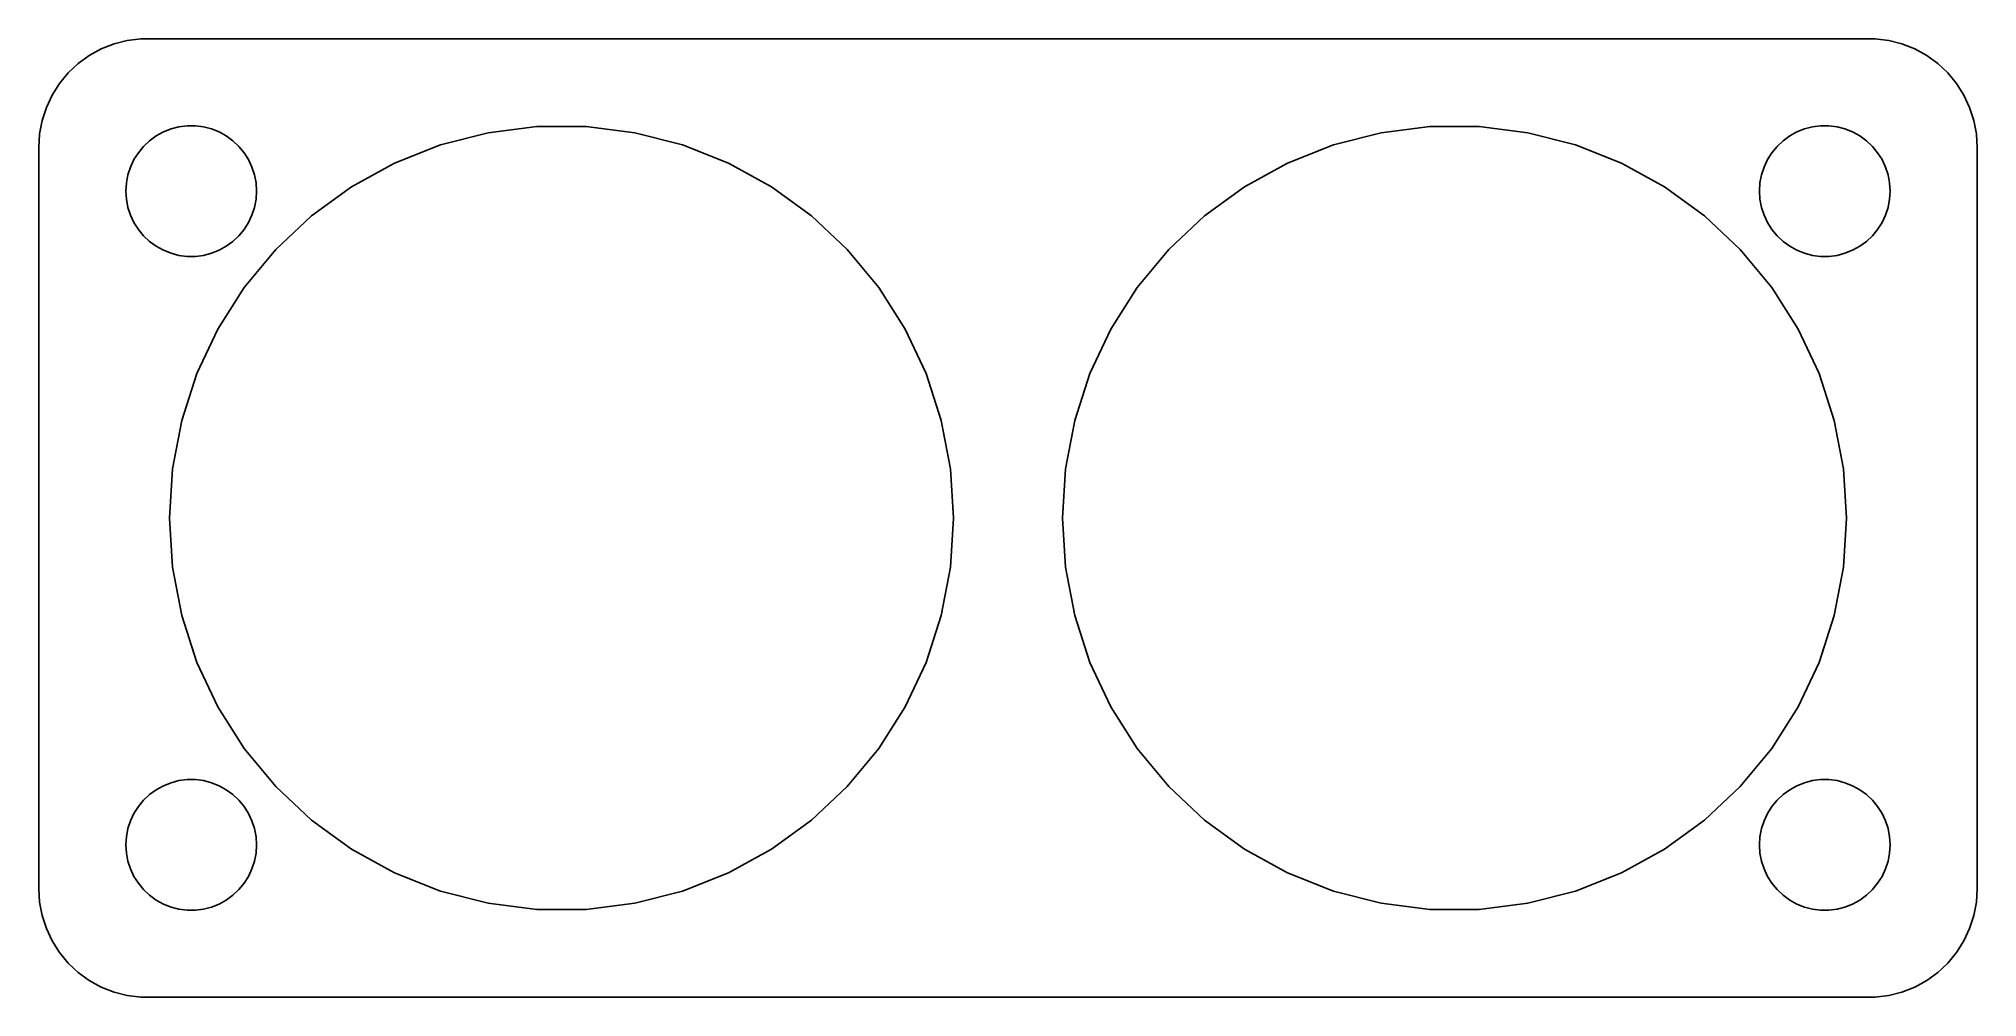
# Model space of a CAD drawing. Header units: metres. Extents: x -44.5 to 44.5, y -22 to 22.
import ezdxf

# ---------------------------------------------------------------- set-up
doc = ezdxf.new("R2010")
doc.units = ezdxf.units.M

msp = doc.modelspace()

# ---------------------------------------------------------------- linework, layer by layer
for p, q in [((-41.6289, 21.5241), (-42.1791, 21.2216)), ((-41.0451, 21.7553), (-41.6289, 21.5241)), ((-40.4369, 21.9114), (-41.0451, 21.7553)), ((-39.8139, 21.9901), (-40.4369, 21.9114)), ((39.8139, 21.9901), (-39.8139, 21.9901)), ((40.4369, 21.9114), (39.8139, 21.9901)), ((41.0451, 21.7553), (40.4369, 21.9114)), ((41.6289, 21.5241), (41.0451, 21.7553)), ((42.1791, 21.2216), (41.6289, 21.5241)), ((-42.6871, 20.8526), (-43.1448, 20.4227)), ((-42.1791, 21.2216), (-42.6871, 20.8526)), ((42.6871, 20.8526), (42.1791, 21.2216)), ((43.1448, 20.4227), (42.6871, 20.8526)), ((-43.5451, 19.9389), (-43.8815, 19.4088)), ((-43.1448, 20.4227), (-43.5451, 19.9389)), ((43.5451, 19.9389), (43.1448, 20.4227)), ((43.8815, 19.4088), (43.5451, 19.9389)), ((-44.1489, 18.8406), (-44.3429, 18.2434)), ((-43.8815, 19.4088), (-44.1489, 18.8406)), ((44.1489, 18.8406), (43.8815, 19.4088)), ((44.3429, 18.2434), (44.1489, 18.8406)), ((-44.3429, 18.2434), (-44.4606, 17.6267)), ((-38.7773, 17.7145), (-38.427, 17.8532)), ((-38.427, 17.8532), (-38.0621, 17.9469)), ((-38.0621, 17.9469), (-37.6884, 17.9941)), ((-37.6884, 17.9941), (-37.3116, 17.9941)), ((-37.3116, 17.9941), (-36.9379, 17.9469)), ((-36.9379, 17.9469), (-36.5729, 17.8532)), ((-36.5729, 17.8532), (-36.2227, 17.7145)), ((-23.8729, 17.6812), (-21.6302, 17.9645)), ((-21.6302, 17.9645), (-19.3698, 17.9645)), ((-19.3698, 17.9645), (-17.1271, 17.6812)), ((17.1271, 17.6812), (19.3698, 17.9645)), ((19.3698, 17.9645), (21.6302, 17.9645)), ((21.6302, 17.9645), (23.8729, 17.6812)), ((36.2227, 17.7145), (36.5729, 17.8532)), ((36.5729, 17.8532), (36.9379, 17.9469)), ((36.9379, 17.9469), (37.3116, 17.9941)), ((37.3116, 17.9941), (37.6884, 17.9941)), ((37.6884, 17.9941), (38.0621, 17.9469)), ((38.0621, 17.9469), (38.427, 17.8532)), ((38.427, 17.8532), (38.7773, 17.7145)), ((44.4606, 17.6267), (44.3429, 18.2434)), ((-44.4606, 17.6267), (-44.5, 17)), ((-44.5, 17), (-44.5, -17)), ((-39.927, 16.7634), (-39.6869, 17.0536)), ((-39.6869, 17.0536), (-39.4123, 17.3115)), ((-39.4123, 17.3115), (-39.1075, 17.533)), ((-39.1075, 17.533), (-38.7773, 17.7145)), ((-36.2227, 17.7145), (-35.8925, 17.533)), ((-35.8925, 17.533), (-35.5877, 17.3115)), ((-35.5877, 17.3115), (-35.3131, 17.0536)), ((-35.3131, 17.0536), (-35.0729, 16.7634)), ((-28.164, 16.2869), (-26.0623, 17.119)), ((-26.0623, 17.119), (-23.8729, 17.6812)), ((-17.1271, 17.6812), (-14.9377, 17.119)), ((-14.9377, 17.119), (-12.836, 16.2869)), ((12.836, 16.2869), (14.9377, 17.119)), ((14.9377, 17.119), (17.1271, 17.6812)), ((23.8729, 17.6812), (26.0623, 17.119)), ((26.0623, 17.119), (28.164, 16.2869)), ((35.0729, 16.7634), (35.3131, 17.0536)), ((35.3131, 17.0536), (35.5877, 17.3115)), ((35.5877, 17.3115), (35.8925, 17.533)), ((35.8925, 17.533), (36.2227, 17.7145)), ((38.7773, 17.7145), (39.1075, 17.533)), ((39.1075, 17.533), (39.4123, 17.3115)), ((39.4123, 17.3115), (39.6869, 17.0536)), ((39.6869, 17.0536), (39.927, 16.7634)), ((44.5, 17), (44.4606, 17.6267)), ((44.5, -17), (44.5, 17)), ((-40.4057, 15.7461), (-40.2893, 16.1044)), ((-40.2893, 16.1044), (-40.1289, 16.4453)), ((-40.1289, 16.4453), (-39.927, 16.7634)), ((-35.0729, 16.7634), (-34.8711, 16.4453)), ((-34.8711, 16.4453), (-34.7107, 16.1044)), ((-34.7107, 16.1044), (-34.5942, 15.7461)), ((-30.1449, 15.1979), (-28.164, 16.2869)), ((-12.836, 16.2869), (-10.8551, 15.1979)), ((10.8551, 15.1979), (12.836, 16.2869)), ((28.164, 16.2869), (30.1449, 15.1979)), ((34.5942, 15.7461), (34.7107, 16.1044)), ((34.7107, 16.1044), (34.8711, 16.4453)), ((34.8711, 16.4453), (35.0729, 16.7634)), ((39.927, 16.7634), (40.1289, 16.4453)), ((40.1289, 16.4453), (40.2893, 16.1044)), ((40.2893, 16.1044), (40.4057, 15.7461)), ((-40.5, 15), (-40.4763, 15.376)), ((-40.4763, 15.376), (-40.4057, 15.7461)), ((-34.5942, 15.7461), (-34.5237, 15.376)), ((-34.5237, 15.376), (-34.5, 15)), ((-31.9736, 13.8692), (-30.1449, 15.1979)), ((-10.8551, 15.1979), (-9.02637, 13.8692)), ((9.02637, 13.8692), (10.8551, 15.1979)), ((30.1449, 15.1979), (31.9736, 13.8692)), ((34.5, 15), (34.5237, 15.376)), ((34.5237, 15.376), (34.5942, 15.7461)), ((40.4057, 15.7461), (40.4763, 15.376)), ((40.4763, 15.376), (40.5, 15)), ((-40.4763, 14.624), (-40.5, 15)), ((-40.4057, 14.2539), (-40.4763, 14.624)), ((-40.2893, 13.8956), (-40.4057, 14.2539)), ((-34.5942, 14.2539), (-34.7107, 13.8956)), ((-34.5237, 14.624), (-34.5942, 14.2539)), ((-34.5, 15), (-34.5237, 14.624)), ((34.5237, 14.624), (34.5, 15)), ((34.5942, 14.2539), (34.5237, 14.624)), ((34.7107, 13.8956), (34.5942, 14.2539)), ((40.4057, 14.2539), (40.2893, 13.8956)), ((40.4763, 14.624), (40.4057, 14.2539)), ((40.5, 15), (40.4763, 14.624)), ((-40.1289, 13.5547), (-40.2893, 13.8956)), ((-39.927, 13.2366), (-40.1289, 13.5547)), ((-34.8711, 13.5547), (-35.0729, 13.2366)), ((-34.7107, 13.8956), (-34.8711, 13.5547)), ((-33.6214, 12.3218), (-31.9736, 13.8692)), ((-9.02637, 13.8692), (-7.37856, 12.3218)), ((7.37856, 12.3218), (9.02637, 13.8692)), ((31.9736, 13.8692), (33.6214, 12.3218)), ((34.8711, 13.5547), (34.7107, 13.8956)), ((35.0729, 13.2366), (34.8711, 13.5547)), ((40.1289, 13.5547), (39.927, 13.2366)), ((40.2893, 13.8956), (40.1289, 13.5547)), ((-39.6869, 12.9464), (-39.927, 13.2366)), ((-39.4123, 12.6884), (-39.6869, 12.9464)), ((-39.1075, 12.467), (-39.4123, 12.6884)), ((-38.7773, 12.2855), (-39.1075, 12.467)), ((-35.8925, 12.467), (-36.2227, 12.2855)), ((-35.5877, 12.6884), (-35.8925, 12.467)), ((-35.3131, 12.9464), (-35.5877, 12.6884)), ((-35.0729, 13.2366), (-35.3131, 12.9464)), ((35.3131, 12.9464), (35.0729, 13.2366)), ((35.5877, 12.6884), (35.3131, 12.9464)), ((35.8925, 12.467), (35.5877, 12.6884)), ((36.2227, 12.2855), (35.8925, 12.467)), ((39.1075, 12.467), (38.7773, 12.2855)), ((39.4123, 12.6884), (39.1075, 12.467)), ((39.6869, 12.9464), (39.4123, 12.6884)), ((39.927, 13.2366), (39.6869, 12.9464)), ((-38.427, 12.1468), (-38.7773, 12.2855)), ((-38.0621, 12.0531), (-38.427, 12.1468)), ((-37.6884, 12.0059), (-38.0621, 12.0531)), ((-37.3116, 12.0059), (-37.6884, 12.0059)), ((-36.9379, 12.0531), (-37.3116, 12.0059)), ((-36.5729, 12.1468), (-36.9379, 12.0531)), ((-36.2227, 12.2855), (-36.5729, 12.1468)), ((-35.0623, 10.5801), (-33.6214, 12.3218)), ((-7.37856, 12.3218), (-5.93768, 10.5801)), ((5.93768, 10.5801), (7.37856, 12.3218)), ((33.6214, 12.3218), (35.0623, 10.5801)), ((36.5729, 12.1468), (36.2227, 12.2855)), ((36.9379, 12.0531), (36.5729, 12.1468)), ((37.3116, 12.0059), (36.9379, 12.0531)), ((37.6884, 12.0059), (37.3116, 12.0059)), ((38.0621, 12.0531), (37.6884, 12.0059)), ((38.427, 12.1468), (38.0621, 12.0531)), ((38.7773, 12.2855), (38.427, 12.1468)), ((-36.2735, 8.67155), (-35.0623, 10.5801)), ((-5.93768, 10.5801), (-4.72647, 8.67155)), ((4.72647, 8.67155), (5.93768, 10.5801)), ((35.0623, 10.5801), (36.2735, 8.67155)), ((-37.236, 6.62624), (-36.2735, 8.67155)), ((-4.72647, 8.67155), (-3.76402, 6.62624)), ((3.76402, 6.62624), (4.72647, 8.67155)), ((36.2735, 8.67155), (37.236, 6.62624)), ((-37.9345, 4.47641), (-37.236, 6.62624)), ((-3.76402, 6.62624), (-3.06549, 4.47641)), ((3.06549, 4.47641), (3.76402, 6.62624)), ((37.236, 6.62624), (37.9345, 4.47641)), ((-38.3581, 2.256), (-37.9345, 4.47641)), ((-3.06549, 4.47641), (-2.64192, 2.256)), ((2.64192, 2.256), (3.06549, 4.47641)), ((37.9345, 4.47641), (38.3581, 2.256)), ((-38.5, 0), (-38.3581, 2.256)), ((-2.64192, 2.256), (-2.5, 0)), ((2.5, 0), (2.64192, 2.256)), ((38.3581, 2.256), (38.5, 0)), ((-38.3581, -2.256), (-38.5, 0)), ((-2.5, 0), (-2.64192, -2.256)), ((2.64192, -2.256), (2.5, 0)), ((38.5, 0), (38.3581, -2.256)), ((-37.9345, -4.47641), (-38.3581, -2.256)), ((-2.64192, -2.256), (-3.06549, -4.47641)), ((3.06549, -4.47641), (2.64192, -2.256)), ((38.3581, -2.256), (37.9345, -4.47641)), ((-37.236, -6.62624), (-37.9345, -4.47641)), ((-3.06549, -4.47641), (-3.76402, -6.62624)), ((3.76402, -6.62624), (3.06549, -4.47641)), ((37.9345, -4.47641), (37.236, -6.62624)), ((-36.2735, -8.67155), (-37.236, -6.62624)), ((-3.76402, -6.62624), (-4.72647, -8.67155)), ((4.72647, -8.67155), (3.76402, -6.62624)), ((37.236, -6.62624), (36.2735, -8.67155)), ((-35.0623, -10.5801), (-36.2735, -8.67155)), ((-4.72647, -8.67155), (-5.93768, -10.5801)), ((5.93768, -10.5801), (4.72647, -8.67155)), ((36.2735, -8.67155), (35.0623, -10.5801)), ((-33.6214, -12.3218), (-35.0623, -10.5801)), ((-5.93768, -10.5801), (-7.37856, -12.3218)), ((7.37856, -12.3218), (5.93768, -10.5801)), ((35.0623, -10.5801), (33.6214, -12.3218)), ((-39.1075, -12.467), (-38.7773, -12.2855)), ((-38.7773, -12.2855), (-38.427, -12.1468)), ((-38.427, -12.1468), (-38.0621, -12.0531)), ((-38.0621, -12.0531), (-37.6884, -12.0059)), ((-37.6884, -12.0059), (-37.3116, -12.0059)), ((-37.3116, -12.0059), (-36.9379, -12.0531)), ((-36.9379, -12.0531), (-36.5729, -12.1468)), ((-36.5729, -12.1468), (-36.2227, -12.2855)), ((-36.2227, -12.2855), (-35.8925, -12.467)), ((-31.9736, -13.8692), (-33.6214, -12.3218)), ((-7.37856, -12.3218), (-9.02637, -13.8692)), ((9.02637, -13.8692), (7.37856, -12.3218)), ((33.6214, -12.3218), (31.9736, -13.8692)), ((35.8925, -12.467), (36.2227, -12.2855)), ((36.2227, -12.2855), (36.5729, -12.1468)), ((36.5729, -12.1468), (36.9379, -12.0531)), ((36.9379, -12.0531), (37.3116, -12.0059)), ((37.3116, -12.0059), (37.6884, -12.0059)), ((37.6884, -12.0059), (38.0621, -12.0531)), ((38.0621, -12.0531), (38.427, -12.1468)), ((38.427, -12.1468), (38.7773, -12.2855)), ((38.7773, -12.2855), (39.1075, -12.467)), ((-40.1289, -13.5547), (-39.927, -13.2366)), ((-39.927, -13.2366), (-39.6869, -12.9464)), ((-39.6869, -12.9464), (-39.4123, -12.6884)), ((-39.4123, -12.6884), (-39.1075, -12.467)), ((-35.8925, -12.467), (-35.5877, -12.6884)), ((-35.5877, -12.6884), (-35.3131, -12.9464)), ((-35.3131, -12.9464), (-35.0729, -13.2366)), ((-35.0729, -13.2366), (-34.8711, -13.5547)), ((34.8711, -13.5547), (35.0729, -13.2366)), ((35.0729, -13.2366), (35.3131, -12.9464)), ((35.3131, -12.9464), (35.5877, -12.6884)), ((35.5877, -12.6884), (35.8925, -12.467)), ((39.1075, -12.467), (39.4123, -12.6884)), ((39.4123, -12.6884), (39.6869, -12.9464)), ((39.6869, -12.9464), (39.927, -13.2366)), ((39.927, -13.2366), (40.1289, -13.5547)), ((-40.4057, -14.2539), (-40.2893, -13.8956)), ((-40.2893, -13.8956), (-40.1289, -13.5547)), ((-34.8711, -13.5547), (-34.7107, -13.8956)), ((-34.7107, -13.8956), (-34.5942, -14.2539)), ((-30.1449, -15.1979), (-31.9736, -13.8692)), ((-9.02637, -13.8692), (-10.8551, -15.1979)), ((10.8551, -15.1979), (9.02637, -13.8692)), ((31.9736, -13.8692), (30.1449, -15.1979)), ((34.5942, -14.2539), (34.7107, -13.8956)), ((34.7107, -13.8956), (34.8711, -13.5547)), ((40.1289, -13.5547), (40.2893, -13.8956)), ((40.2893, -13.8956), (40.4057, -14.2539)), ((-40.5, -15), (-40.4763, -14.624)), ((-40.4763, -15.376), (-40.5, -15)), ((-40.4763, -14.624), (-40.4057, -14.2539)), ((-34.5942, -14.2539), (-34.5237, -14.624)), ((-34.5237, -14.624), (-34.5, -15)), ((-34.5, -15), (-34.5237, -15.376)), ((34.5, -15), (34.5237, -14.624)), ((34.5237, -15.376), (34.5, -15)), ((34.5237, -14.624), (34.5942, -14.2539)), ((40.4057, -14.2539), (40.4763, -14.624)), ((40.4763, -14.624), (40.5, -15)), ((40.5, -15), (40.4763, -15.376)), ((-40.4057, -15.7461), (-40.4763, -15.376)), ((-40.2893, -16.1044), (-40.4057, -15.7461)), ((-34.5942, -15.7461), (-34.7107, -16.1044)), ((-34.5237, -15.376), (-34.5942, -15.7461)), ((-28.164, -16.2869), (-30.1449, -15.1979)), ((-10.8551, -15.1979), (-12.836, -16.2869)), ((12.836, -16.2869), (10.8551, -15.1979)), ((30.1449, -15.1979), (28.164, -16.2869)), ((34.5942, -15.7461), (34.5237, -15.376)), ((34.7107, -16.1044), (34.5942, -15.7461)), ((40.4057, -15.7461), (40.2893, -16.1044)), ((40.4763, -15.376), (40.4057, -15.7461)), ((-40.1289, -16.4453), (-40.2893, -16.1044)), ((-39.927, -16.7634), (-40.1289, -16.4453)), ((-39.6869, -17.0536), (-39.927, -16.7634)), ((-35.0729, -16.7634), (-35.3131, -17.0536)), ((-34.8711, -16.4453), (-35.0729, -16.7634)), ((-34.7107, -16.1044), (-34.8711, -16.4453)), ((-26.0623, -17.119), (-28.164, -16.2869)), ((-12.836, -16.2869), (-14.9377, -17.119)), ((14.9377, -17.119), (12.836, -16.2869)), ((28.164, -16.2869), (26.0623, -17.119)), ((34.8711, -16.4453), (34.7107, -16.1044)), ((35.0729, -16.7634), (34.8711, -16.4453)), ((35.3131, -17.0536), (35.0729, -16.7634)), ((39.927, -16.7634), (39.6869, -17.0536)), ((40.1289, -16.4453), (39.927, -16.7634)), ((40.2893, -16.1044), (40.1289, -16.4453)), ((-44.5, -17), (-44.4606, -17.6267)), ((-44.4606, -17.6267), (-44.3429, -18.2434)), ((-39.4123, -17.3115), (-39.6869, -17.0536)), ((-39.1075, -17.533), (-39.4123, -17.3115)), ((-38.7773, -17.7145), (-39.1075, -17.533)), ((-38.427, -17.8532), (-38.7773, -17.7145)), ((-36.2227, -17.7145), (-36.5729, -17.8532)), ((-35.8925, -17.533), (-36.2227, -17.7145)), ((-35.5877, -17.3115), (-35.8925, -17.533)), ((-35.3131, -17.0536), (-35.5877, -17.3115)), ((-23.8729, -17.6812), (-26.0623, -17.119)), ((-21.6302, -17.9645), (-23.8729, -17.6812)), ((-17.1271, -17.6812), (-19.3698, -17.9645)), ((-14.9377, -17.119), (-17.1271, -17.6812)), ((17.1271, -17.6812), (14.9377, -17.119)), ((19.3698, -17.9645), (17.1271, -17.6812)), ((23.8729, -17.6812), (21.6302, -17.9645)), ((26.0623, -17.119), (23.8729, -17.6812)), ((35.5877, -17.3115), (35.3131, -17.0536)), ((35.8925, -17.533), (35.5877, -17.3115)), ((36.2227, -17.7145), (35.8925, -17.533)), ((36.5729, -17.8532), (36.2227, -17.7145)), ((38.7773, -17.7145), (38.427, -17.8532)), ((39.1075, -17.533), (38.7773, -17.7145)), ((39.4123, -17.3115), (39.1075, -17.533)), ((39.6869, -17.0536), (39.4123, -17.3115)), ((44.3429, -18.2434), (44.4606, -17.6267)), ((44.4606, -17.6267), (44.5, -17)), ((-44.3429, -18.2434), (-44.1489, -18.8406)), ((-38.0621, -17.9469), (-38.427, -17.8532)), ((-37.6884, -17.9941), (-38.0621, -17.9469)), ((-37.3116, -17.9941), (-37.6884, -17.9941)), ((-36.9379, -17.9469), (-37.3116, -17.9941)), ((-36.5729, -17.8532), (-36.9379, -17.9469)), ((-19.3698, -17.9645), (-21.6302, -17.9645)), ((21.6302, -17.9645), (19.3698, -17.9645)), ((36.9379, -17.9469), (36.5729, -17.8532)), ((37.3116, -17.9941), (36.9379, -17.9469)), ((37.6884, -17.9941), (37.3116, -17.9941)), ((38.0621, -17.9469), (37.6884, -17.9941)), ((38.427, -17.8532), (38.0621, -17.9469)), ((44.1489, -18.8406), (44.3429, -18.2434)), ((-44.1489, -18.8406), (-43.8815, -19.4088)), ((-43.8815, -19.4088), (-43.5451, -19.9389)), ((43.5451, -19.9389), (43.8815, -19.4088)), ((43.8815, -19.4088), (44.1489, -18.8406)), ((-43.5451, -19.9389), (-43.1448, -20.4227)), ((-43.1448, -20.4227), (-42.6871, -20.8526)), ((42.6871, -20.8526), (43.1448, -20.4227)), ((43.1448, -20.4227), (43.5451, -19.9389)), ((-42.6871, -20.8526), (-42.1791, -21.2216)), ((-42.1791, -21.2216), (-41.6289, -21.5241)), ((41.6289, -21.5241), (42.1791, -21.2216)), ((42.1791, -21.2216), (42.6871, -20.8526)), ((-41.6289, -21.5241), (-41.0451, -21.7553)), ((-41.0451, -21.7553), (-40.4369, -21.9114)), ((-40.4369, -21.9114), (-39.8139, -21.9901)), ((-39.8139, -21.9901), (39.8139, -21.9901)), ((39.8139, -21.9901), (40.4369, -21.9114)), ((40.4369, -21.9114), (41.0451, -21.7553)), ((41.0451, -21.7553), (41.6289, -21.5241))]:
    msp.add_line(p, q)

doc.saveas('drawing.dxf')
